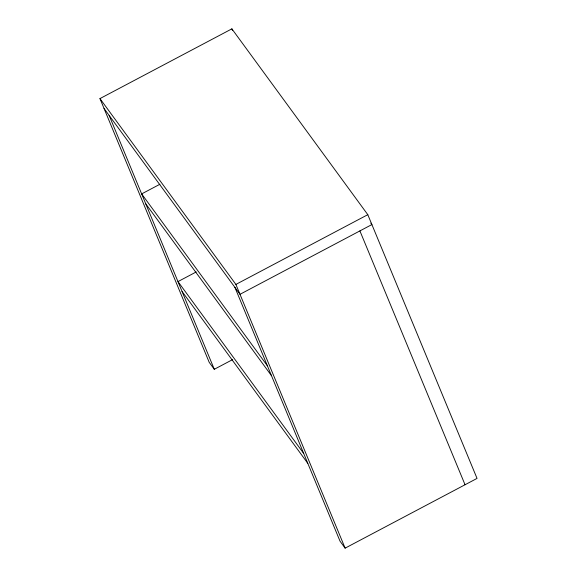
<?xml version="1.0" encoding="UTF-8"?>
<svg xmlns="http://www.w3.org/2000/svg" width="577" height="577" viewBox="0 0 577 577"><rect width="100%" height="100%" fill="white"/><g stroke="black" fill="none" stroke-linecap="round" stroke-linejoin="round"><path stroke-width="0.87" d="M232.56 359.63L214.298 369.287L209.199 362.32L99.958 98.595L231.875 28.85L367.801 214.68L477.042 478.405L345.125 548.15L340.033 541.183L234.889 287.346M159.923 184.251L141.653 193.908L267.389 365.804M196.238 271.94L177.976 281.598L303.711 453.493M99.958 98.595L235.892 284.425L367.801 214.68M370.838 223.119L371.898 224.568L239.989 294.313L104.055 108.483M145.75 203.804L271.486 375.692M182.072 291.486L307.808 463.381M359.904 230.908L465.048 484.745M231.875 28.85L232.553 30.502M235.892 284.425L345.125 548.15M109.154 115.45L214.298 369.287"/></g></svg>
